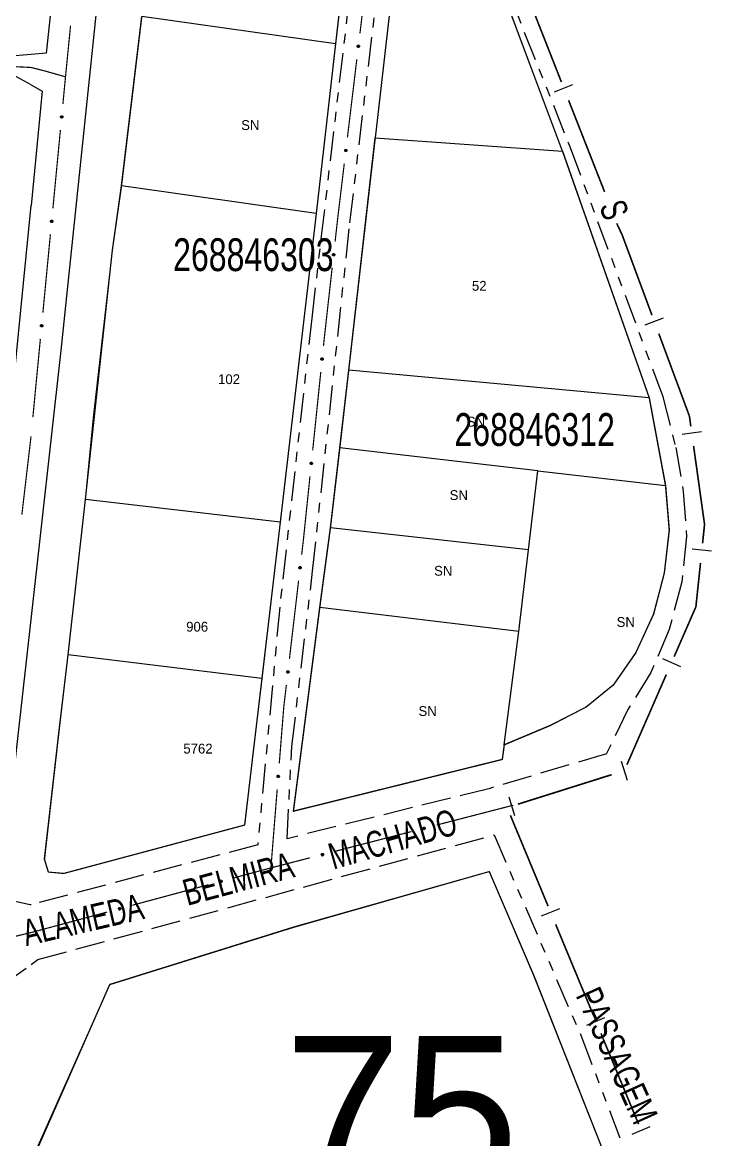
# Model space of a CAD drawing. Extents: x 205274 to 206027, y 4874968 to 4875995.
# Drawn here: x 205795.5 to 205900.6, y 4875629.7 to 4875800 of the extents above; entities that cross this region are included whole.
import ezdxf
from ezdxf.enums import TextEntityAlignment as Align

# ---------------------------------------------------------------- set-up
doc = ezdxf.new("R2010")
doc.units = 0
doc.header["$LTSCALE"] = 1.5
doc.header["$MEASUREMENT"] = 0
doc.linetypes.add('TRACO_11', pattern=[8, 3, -1, 3, -1])
doc.linetypes.add('TRACO_25', pattern=[8, 3, -1, 1, -1, 1, -1])
for name, color, linetype in [('CD_MALHA_LOTES', 7, 'CONTINUOUS'), ('CD_TXT_QUADRA', 255, 'CONTINUOUS'), ('LM-LIM-SETORES-BAIRROS', 250, 'CONTINUOUS'), ('LM-TXT-LSB', 7, 'CONTINUOUS'), ('RU-QUADRA', 210, 'CONTINUOUS'), ('SV-EIXO-RUA-N-PAV', 6, 'CONTINUOUS'), ('SV-EIXO-RUA-PAV', 20, 'CONTINUOUS'), ('SV-RUA-NAO-PAV', 7, 'CONTINUOUS'), ('SV-RUA-PAVIM', 7, 'CONTINUOUS'), ('SV-TXT-RUA-N-PAV', 7, 'CONTINUOUS'), ('SV-TXT-RUA-PAV', 7, 'CONTINUOUS'), ('Th_NmrPort', 1, 'CONTINUOUS')]:
    doc.layers.add(name, color=color, linetype=linetype)
doc.styles.add('ARIAL', font='ARIAL.SHX')
doc.styles.add('SWIS', font='swissko.ttf')

msp = doc.modelspace()

# ---------------------------------------------------------------- linework, layer by layer
at = {"layer": 'CD_MALHA_LOTES', "linetype": 'Continuous', "flags": 128}
for points in [[(205877.828883, 4875780.381328), (205866.406548, 4875810.929888), (205856.29393, 4875834.787411), (205855.341267, 4875834.662943), (205852.029254, 4875806.449811), (205849.286731, 4875782.427554)], [(205844.590174, 4875808.778317), (205843.227489, 4875796.769949)], [(205810.591867, 4875775.10985), (205813.687026, 4875800.947023)], [(205843.227489, 4875796.769949), (205813.687026, 4875800.947023)], [(205843.227489, 4875796.769949), (205840.293983, 4875770.919058)], [(205845.243637, 4875747.01336), (205849.286731, 4875782.427554)], [(205849.286731, 4875782.427554), (205877.828883, 4875780.381328)], [(205877.828883, 4875780.381328), (205891.048174, 4875742.81111)], [(205805.066231, 4875727.272474), (205809.187927, 4875765.287134), (205810.591867, 4875775.10985)], [(205840.293983, 4875770.919058), (205810.591867, 4875775.10985)], [(205840.293983, 4875770.919058), (205834.787853, 4875723.811439)], [(205843.891172, 4875735.166866), (205845.243637, 4875747.01336)], [(205891.048174, 4875742.81111), (205845.243637, 4875747.01336)], [(205891.048174, 4875742.81111), (205893.539502, 4875729.405497)], [(205842.456606, 4875722.979385), (205843.891172, 4875735.166866)], [(205874.087247, 4875731.662806), (205843.891172, 4875735.166866)], [(205872.668253, 4875719.621765), (205874.087247, 4875731.662806)], [(205874.087247, 4875731.662806), (205893.539502, 4875729.405497)], [(205893.539502, 4875729.405497), (205894.10469, 4875722.613213), (205893.350084, 4875716.050652), (205891.716138, 4875709.828291), (205889.018793, 4875703.946865), (205885.579768, 4875698.982283), (205881.433067, 4875695.647884), (205876.055476, 4875692.855502), (205868.936524, 4875689.859522)], [(205802.429171, 4875703.610556), (205805.066231, 4875727.272474)], [(205834.787853, 4875723.811439), (205805.066231, 4875727.272474)], [(205834.787853, 4875723.811439), (205831.991342, 4875700.011956)], [(205840.83007, 4875710.824736), (205842.456606, 4875722.979385)], [(205872.668253, 4875719.621765), (205842.456606, 4875722.979385)], [(205871.197834, 4875707.144351), (205872.668253, 4875719.621765)], [(205836.813827, 4875679.752496), (205840.83007, 4875710.824736)], [(205871.197834, 4875707.144351), (205840.83007, 4875710.824736)], [(205868.936524, 4875689.859522), (205871.197834, 4875707.144351)], [(205829.34945, 4875677.641821), (205801.775681, 4875670.264242), (205799.423511, 4875670.482047), (205798.844752, 4875672.424363), (205801.071696, 4875692.070013), (205802.429171, 4875703.610556)], [(205831.991342, 4875700.011956), (205802.429171, 4875703.610556)], [(205831.991342, 4875700.011956), (205830.633867, 4875688.471413), (205829.34945, 4875677.641821)], [(205868.936524, 4875689.859522), (205868.646439, 4875687.642195)], [(205868.646439, 4875687.642195), (205836.813827, 4875679.752496)], [(205808.810709, 4875653.353314), (205836.84446, 4875662.099893), (205866.669861, 4875670.555057), (205873.507454, 4875654.53845), (205890.552587, 4875611.45362)], [(205795.580647, 4875623.665102), (205796.784034, 4875626.090296), (205808.810709, 4875653.353314)]]:
    msp.add_lwpolyline(points, dxfattribs=at)
at = {"layer": 'LM-LIM-SETORES-BAIRROS', "const_width": 0.25}
for points in [[(205872.178568, 4875804.907264), (205877.66927, 4875790.948317)], [(205878.76741, 4875788.156528), (205884.258111, 4875774.197581)], [(205886.107221, 4875769.392216), (205886.534036, 4875768.487877)], [(205886.534036, 4875768.487877), (205886.930874, 4875767.647053)], [(205886.930874, 4875767.647053), (205891.479911, 4875755.394001)], [(205892.524048, 4875752.581569), (205897.048641, 4875740.39436)], [(205897.048641, 4875740.39436), (205897.186042, 4875740.024263)], [(205897.186042, 4875740.024263), (205897.408602, 4875738.434546)], [(205897.824546, 4875735.463521), (205899.48832, 4875723.57942)], [(205899.501725, 4875723.48367), (205899.197792, 4875720.596306)], [(205899.48832, 4875723.57942), (205899.501725, 4875723.48367)], [(205898.883737, 4875717.61279), (205898.255628, 4875711.645757)], [(205898.178477, 4875710.91282), (205894.869136, 4875703.341449)], [(205898.255628, 4875711.645757), (205898.178477, 4875710.91282)], [(205893.667635, 4875700.592559), (205887.660128, 4875686.848111)], [(205885.349085, 4875685.334409), (205871.041346, 4875680.830121)], [(205869.887651, 4875679.133413), (205875.641118, 4875665.280701)], [(205876.791811, 4875662.510159), (205882.545278, 4875648.657447)], [(205883.695972, 4875645.886905), (205889.449439, 4875632.034193)]]:
    msp.add_lwpolyline(points, dxfattribs=at)
at = {"layer": 'LM-LIM-SETORES-BAIRROS'}
for points in [[(205876.639422, 4875789.46865), (205879.431211, 4875790.566791)], [(205890.42174, 4875753.934455), (205893.234173, 4875754.978592)], [(205896.061738, 4875737.236232), (205899.032763, 4875737.652176)], [(205897.601349, 4875719.758828), (205900.584865, 4875719.444773)], [(205893.094191, 4875703.025903), (205895.843081, 4875701.824402)], [(205886.806355, 4875687.365754), (205887.707212, 4875684.504207)], [(205869.637068, 4875681.960609), (205870.537926, 4875679.099061)], [(205874.639411, 4875663.78184), (205877.409953, 4875664.932534)], [(205881.543572, 4875647.158586), (205884.314114, 4875648.30928)], [(205888.447732, 4875630.535333), (205891.218275, 4875631.686026)]]:
    msp.add_lwpolyline(points, dxfattribs=at)
at = {"layer": 'RU-QUADRA', "linetype": 'Continuous', "const_width": 0.18, "flags": 128}
msp.add_lwpolyline([(205836.813827, 4875679.752496), (205868.646439, 4875687.642195), (205868.936524, 4875689.859522), (205876.055476, 4875692.855502), (205881.433067, 4875695.647884), (205885.579768, 4875698.982283), (205889.018793, 4875703.946865), (205891.716138, 4875709.828291), (205893.350084, 4875716.050652), (205894.10469, 4875722.613213), (205893.539502, 4875729.405497), (205891.048174, 4875742.81111), (205877.828883, 4875780.381328), (205866.406548, 4875810.929888), (205856.29393, 4875834.787411), (205855.341267, 4875834.662943), (205852.029254, 4875806.449811), (205849.286731, 4875782.427554), (205845.243637, 4875747.01336), (205843.891172, 4875735.166866), (205842.456606, 4875722.979385), (205840.83007, 4875710.824736)], close=True, dxfattribs=at)
msp.add_lwpolyline([(205813.687026, 4875800.947023), (205810.591867, 4875775.10985), (205809.187927, 4875765.287134), (205806.300122, 4875739.958276), (205805.066231, 4875727.272474), (205803.748996, 4875715.453131), (205802.429171, 4875703.610556), (205801.071696, 4875692.070013), (205798.844752, 4875672.424363), (205799.423511, 4875670.482047), (205801.775681, 4875670.264242), (205829.34945, 4875677.641821), (205830.633867, 4875688.471413), (205831.991342, 4875700.011956), (205833.423287, 4875712.136906), (205834.787853, 4875723.811439), (205840.293983, 4875770.919058), (205843.227489, 4875796.769949), (205844.590174, 4875808.778317)], dxfattribs=at)
at = {"layer": 'RU-QUADRA', "linetype": 'Continuous'}
msp.add_lwpolyline([(205890.552587, 4875611.45362, 0.18, 0.18, 0), (205873.507454, 4875654.53845, 0.18, 0.18, 0), (205866.669861, 4875670.555057, 0.18, 0.18, 0), (205836.84446, 4875662.099893, 0.18, 0.18, 0), (205808.810709, 4875653.353314, 0.18, 0.18, 0), (205796.772749, 4875626.341069, 0.18, 0.18, 0)], format="xyseb", dxfattribs=at)
at = {"layer": 'SV-EIXO-RUA-N-PAV', "const_width": 0.18}
for points in [[(205846.946052, 4875798.37949), (205847.782129, 4875805.32938)], [(205845.035019, 4875782.494026), (205846.468294, 4875794.408124)], [(205792.912052, 4875793.356178), (205795.994308, 4875793.206682)], [(205795.994308, 4875793.206682), (205796.78419, 4875793.168373)], [(205797.217188, 4875793.058576), (205796.78419, 4875793.168373)], [(205798.90043, 4875792.631746), (205797.217188, 4875793.058576)], [(205799.153858, 4875792.559646), (205798.90043, 4875792.631746)], [(205802.039351, 4875791.738714), (205799.153858, 4875792.559646)], [(205843.581996, 4875770.415772), (205844.557261, 4875778.522661)], [(205843.489018, 4875769.586307), (205843.581996, 4875770.415772)], [(205843.154827, 4875766.604979), (205843.489018, 4875769.586307)], [(205841.546498, 4875752.256988), (205842.709241, 4875762.629875)], [(205841.38548, 4875750.703161), (205841.488555, 4875751.697834)], [(205841.488555, 4875751.697834), (205841.546498, 4875752.256988)], [(205839.73628, 4875734.788383), (205840.97318, 4875746.724466)], [(205838.332554, 4875721.242427), (205839.32398, 4875730.809689)], [(205838.054871, 4875718.877165), (205838.28807, 4875720.863523)], [(205838.28807, 4875720.863523), (205838.332554, 4875721.242427)], [(205836.189277, 4875702.986301), (205837.588473, 4875714.904449)], [(205898.167679, 4875710.888115), (205898.180139, 4875710.928611)], [(205835.332873, 4875695.691572), (205835.722879, 4875699.013585)], [(205835.280592, 4875695.03849), (205835.332873, 4875695.691572)], [(205834.64221, 4875687.064001), (205835.280592, 4875695.03849)], [(205833.365447, 4875671.115024), (205834.323019, 4875683.076757)], [(205870.3059, 4875680.598592), (205870.281831, 4875680.661321)]]:
    msp.add_lwpolyline(points, dxfattribs=at)
at = {"layer": 'SV-EIXO-RUA-N-PAV'}
for points in [[(205846.580719, 4875796.264303), (205846.549972, 4875796.302338), (205846.531324, 4875796.341314), (205846.525127, 4875796.378299), (205846.528173, 4875796.412409), (205846.53522, 4875796.446955), (205846.550008, 4875796.480217), (205846.574599, 4875796.513498), (205846.612537, 4875796.544609), (205846.65372, 4875796.561088), (205846.689655, 4875796.569104), (205846.725406, 4875796.567976), (205846.75885, 4875796.560568), (205846.792893, 4875796.544064), (205846.826377, 4875796.518814), (205846.856737, 4875796.479909), (205846.874757, 4875796.441572), (205846.879812, 4875796.405641), (205846.87845, 4875796.369707), (205846.870833, 4875796.334525), (205846.856128, 4875796.301958), (205846.830645, 4875796.268291), (205846.791849, 4875796.238833), (205846.753818, 4875796.220424), (205846.717967, 4875796.214866), (205846.682619, 4875796.217004), (205846.647885, 4875796.22365), (205846.61383, 4875796.237124), (205846.580719, 4875796.264303)], [(205844.669686, 4875780.378839), (205844.638939, 4875780.416874), (205844.620291, 4875780.455851), (205844.614094, 4875780.492835), (205844.61714, 4875780.526946), (205844.624186, 4875780.561491), (205844.638975, 4875780.594753), (205844.663566, 4875780.628034), (205844.701504, 4875780.659146), (205844.742687, 4875780.675625), (205844.778621, 4875780.68364), (205844.814372, 4875780.682512), (205844.847817, 4875780.675104), (205844.88186, 4875780.6586), (205844.915343, 4875780.63335), (205844.945704, 4875780.594445), (205844.963724, 4875780.556109), (205844.968779, 4875780.520178), (205844.967417, 4875780.484243), (205844.9598, 4875780.449061), (205844.945095, 4875780.416494), (205844.919612, 4875780.382827), (205844.880816, 4875780.35337), (205844.842784, 4875780.334961), (205844.806934, 4875780.329403), (205844.771586, 4875780.33154), (205844.736851, 4875780.338186), (205844.702797, 4875780.35166), (205844.669686, 4875780.378839)], [(205842.806633, 4875764.486904), (205842.775579, 4875764.524688), (205842.756616, 4875764.563512), (205842.75012, 4875764.600446), (205842.752889, 4875764.63458), (205842.759656, 4875764.669181), (205842.774175, 4875764.702562), (205842.798495, 4875764.736041), (205842.83618, 4875764.767458), (205842.877228, 4875764.78427), (205842.913097, 4875764.792576), (205842.948856, 4875764.791738), (205842.982359, 4875764.784601), (205843.016534, 4875764.768373), (205843.050221, 4875764.743395), (205843.080896, 4875764.704737), (205843.099226, 4875764.666548), (205843.104571, 4875764.630659), (205843.103501, 4875764.594714), (205843.096169, 4875764.559472), (205843.081728, 4875764.526787), (205843.056518, 4875764.492915), (205843.017962, 4875764.463144), (205842.980081, 4875764.444428), (205842.944277, 4875764.43858), (205842.908913, 4875764.440431), (205842.874125, 4875764.446795), (205842.839963, 4875764.459993), (205842.806633, 4875764.486904)], [(205841.055026, 4875748.582245), (205841.023656, 4875748.619768), (205841.004369, 4875748.658432), (205840.997564, 4875748.69531), (205841.000048, 4875748.729466), (205841.006524, 4875748.764123), (205841.020763, 4875748.797624), (205841.044803, 4875748.831305), (205841.082223, 4875748.863037), (205841.123129, 4875748.880192), (205841.158927, 4875748.888798), (205841.194692, 4875748.888259), (205841.228254, 4875748.881403), (205841.262564, 4875748.865462), (205841.296459, 4875748.840766), (205841.327456, 4875748.802367), (205841.346105, 4875748.764332), (205841.35175, 4875748.728489), (205841.35098, 4875748.692537), (205841.343944, 4875748.657234), (205841.329777, 4875748.62443), (205841.304851, 4875748.590347), (205841.266546, 4875748.560255), (205841.228823, 4875748.541222), (205841.193069, 4875748.535075), (205841.157691, 4875748.53663), (205841.122851, 4875748.542703), (205841.088579, 4875748.555615), (205841.055026, 4875748.582245)], [(205839.405826, 4875732.667468), (205839.374457, 4875732.704991), (205839.355169, 4875732.743655), (205839.348364, 4875732.780533), (205839.350848, 4875732.814689), (205839.357325, 4875732.849346), (205839.371564, 4875732.882846), (205839.395603, 4875732.916528), (205839.433023, 4875732.94826), (205839.47393, 4875732.965415), (205839.509727, 4875732.974021), (205839.545492, 4875732.973481), (205839.579054, 4875732.966625), (205839.613364, 4875732.950684), (205839.647259, 4875732.925989), (205839.678256, 4875732.887589), (205839.696905, 4875732.849554), (205839.70255, 4875732.813712), (205839.701781, 4875732.777759), (205839.694744, 4875732.742457), (205839.680578, 4875732.709652), (205839.655652, 4875732.67557), (205839.617346, 4875732.645478), (205839.579623, 4875732.626445), (205839.543869, 4875732.620297), (205839.508491, 4875732.621852), (205839.473651, 4875732.627926), (205839.43938, 4875732.640837), (205839.405826, 4875732.667468)], [(205837.695589, 4875716.760942), (205837.664733, 4875716.798889), (205837.645974, 4875716.837812), (205837.639671, 4875716.874779), (205837.642619, 4875716.908898), (205837.649567, 4875716.943463), (205837.664261, 4875716.976767), (205837.688756, 4875717.010119), (205837.726605, 4875717.041338), (205837.767741, 4875717.057935), (205837.803652, 4875717.066053), (205837.839406, 4875717.065027), (205837.872872, 4875717.057715), (205837.906962, 4875717.041309), (205837.940517, 4875717.016154), (205837.970989, 4875716.977337), (205837.989119, 4875716.939052), (205837.994276, 4875716.903135), (205837.993017, 4875716.867197), (205837.985501, 4875716.831993), (205837.970889, 4875716.799385), (205837.945502, 4875716.765645), (205837.90679, 4875716.736077), (205837.868812, 4875716.717559), (205837.832978, 4875716.711898), (205837.797624, 4875716.713934), (205837.76287, 4875716.720481), (205837.728777, 4875716.733858), (205837.695589, 4875716.760942)], [(205835.829995, 4875700.870078), (205835.799139, 4875700.908025), (205835.78038, 4875700.946948), (205835.774077, 4875700.983915), (205835.777025, 4875701.018034), (205835.783973, 4875701.052599), (205835.798666, 4875701.085903), (205835.823162, 4875701.119255), (205835.861011, 4875701.150474), (205835.902146, 4875701.167071), (205835.938058, 4875701.175189), (205835.973812, 4875701.174163), (205836.007278, 4875701.166851), (205836.041367, 4875701.150445), (205836.074923, 4875701.12529), (205836.105395, 4875701.086473), (205836.123525, 4875701.048188), (205836.128682, 4875701.012271), (205836.127423, 4875700.976333), (205836.119907, 4875700.941129), (205836.105295, 4875700.908521), (205836.079908, 4875700.874781), (205836.041196, 4875700.845213), (205836.003218, 4875700.826695), (205835.967384, 4875700.821034), (205835.93203, 4875700.82307), (205835.897276, 4875700.829617), (205835.863183, 4875700.842994), (205835.829995, 4875700.870078)], [(205834.36142, 4875684.935941), (205834.329182, 4875684.972721), (205834.308996, 4875685.010923), (205834.301331, 4875685.047632), (205834.303016, 4875685.081837), (205834.308681, 4875685.116635), (205834.322133, 4875685.15046), (205834.345379, 4875685.184694), (205834.382047, 4875685.217292), (205834.422541, 4875685.235398), (205834.458128, 4875685.244839), (205834.493895, 4875685.245136), (205834.527609, 4875685.239066), (205834.562281, 4875685.223931), (205834.596744, 4875685.200035), (205834.628631, 4875685.16237), (205834.648163, 4875685.124781), (205834.654645, 4875685.08908), (205834.654716, 4875685.05312), (205834.648507, 4875685.017662), (205834.635111, 4875684.984536), (205834.610988, 4875684.94988), (205834.573396, 4875684.918901), (205834.536129, 4875684.898992), (205834.500528, 4875684.89201), (205834.465123, 4875684.892738), (205834.430151, 4875684.897995), (205834.395587, 4875684.910102), (205834.36142, 4875684.935941)]]:
    msp.add_lwpolyline(points, close=True, dxfattribs=at)
for points in [[(205846.531324, 4875796.341314), (205846.53522, 4875796.446955)], [(205846.539246, 4875796.32451), (205846.542536, 4875796.454679)], [(205846.549972, 4875796.302338), (205846.550008, 4875796.480217)], [(205846.564813, 4875796.285701), (205846.561839, 4875796.489464)], [(205846.580719, 4875796.264303), (205846.574599, 4875796.513498)], [(205846.599161, 4875796.251333), (205846.595015, 4875796.52533)], [(205846.61383, 4875796.237124), (205846.612537, 4875796.544609)], [(205846.631563, 4875796.235066), (205846.632143, 4875796.54835)], [(205846.647885, 4875796.22365), (205846.65372, 4875796.561088)], [(205846.664617, 4875796.224218), (205846.669323, 4875796.56037)], [(205846.682619, 4875796.217004), (205846.689655, 4875796.569104)], [(205846.701032, 4875796.218463), (205846.709914, 4875796.566482)], [(205846.717967, 4875796.214866), (205846.725406, 4875796.567976)], [(205846.737071, 4875796.220999), (205846.742265, 4875796.561216)], [(205846.753818, 4875796.220424), (205846.75885, 4875796.560568)], [(205846.774087, 4875796.231664), (205846.776348, 4875796.547495)], [(205846.791849, 4875796.238833), (205846.792893, 4875796.544064)], [(205846.810187, 4875796.257557), (205846.809779, 4875796.528355)], [(205846.830645, 4875796.268291), (205846.826377, 4875796.518814)], [(205846.841682, 4875796.290876), (205846.841091, 4875796.491604)], [(205846.856128, 4875796.301958), (205846.856737, 4875796.479909)], [(205846.863368, 4875796.322626), (205846.865467, 4875796.454312)], [(205846.870833, 4875796.334525), (205846.874757, 4875796.441572)], [(205844.620291, 4875780.455851), (205844.624186, 4875780.561491)], [(205844.628213, 4875780.439047), (205844.631503, 4875780.569215)], [(205844.638939, 4875780.416874), (205844.638975, 4875780.594753)], [(205844.65378, 4875780.400238), (205844.650805, 4875780.604001)], [(205844.669686, 4875780.378839), (205844.663566, 4875780.628034)], [(205844.688127, 4875780.36587), (205844.683982, 4875780.639866)], [(205844.702797, 4875780.35166), (205844.701504, 4875780.659146)], [(205844.72053, 4875780.349603), (205844.72111, 4875780.662887)], [(205844.736851, 4875780.338186), (205844.742687, 4875780.675625)], [(205844.753583, 4875780.338754), (205844.758289, 4875780.674907)], [(205844.771586, 4875780.33154), (205844.778621, 4875780.68364)], [(205844.789999, 4875780.332999), (205844.798881, 4875780.681018)], [(205844.806934, 4875780.329403), (205844.814372, 4875780.682512)], [(205844.826037, 4875780.335535), (205844.831232, 4875780.675752)], [(205844.842784, 4875780.334961), (205844.847817, 4875780.675104)], [(205844.863054, 4875780.3462), (205844.865315, 4875780.662031)], [(205844.880816, 4875780.35337), (205844.88186, 4875780.6586)], [(205844.899153, 4875780.372093), (205844.898746, 4875780.642892)], [(205844.919612, 4875780.382827), (205844.915343, 4875780.63335)], [(205844.930649, 4875780.405412), (205844.930058, 4875780.60614)], [(205844.945095, 4875780.416494), (205844.945704, 4875780.594445)], [(205844.952335, 4875780.437162), (205844.954433, 4875780.568849)], [(205844.9598, 4875780.449061), (205844.963724, 4875780.556109)], [(205842.756616, 4875764.563512), (205842.759656, 4875764.669181)], [(205842.764673, 4875764.546773), (205842.766909, 4875764.676964)], [(205842.775579, 4875764.524688), (205842.774175, 4875764.702562)], [(205842.790554, 4875764.508172), (205842.78593, 4875764.711905)], [(205842.806633, 4875764.486904), (205842.798495, 4875764.736041)], [(205842.825179, 4875764.474084), (205842.818815, 4875764.748038)], [(205842.839963, 4875764.459993), (205842.83618, 4875764.767458)], [(205842.857711, 4875764.458079), (205842.855755, 4875764.771358)], [(205842.874125, 4875764.446795), (205842.877228, 4875764.78427)], [(205842.890852, 4875764.447499), (205842.892836, 4875764.783678)], [(205842.908913, 4875764.440431), (205842.913097, 4875764.792576)], [(205842.927313, 4875764.442039), (205842.933377, 4875764.790118)], [(205842.944277, 4875764.43858), (205842.948856, 4875764.791738)], [(205842.96333, 4875764.444867), (205842.96577, 4875764.785114)], [(205842.980081, 4875764.444428), (205842.982359, 4875764.784601)], [(205843.000259, 4875764.455831), (205842.999963, 4875764.77167)], [(205843.017962, 4875764.463144), (205843.016534, 4875764.768373)], [(205843.036147, 4875764.482016), (205843.033547, 4875764.752802)], [(205843.056518, 4875764.492915), (205843.050221, 4875764.743395)], [(205843.067372, 4875764.515588), (205843.065156, 4875764.716305)], [(205843.081728, 4875764.526787), (205843.080896, 4875764.704737)], [(205843.0888, 4875764.547513), (205843.089832, 4875764.679212)], [(205843.096169, 4875764.559472), (205843.099226, 4875764.666548)], [(205841.004369, 4875748.658432), (205841.006524, 4875748.764123)], [(205841.012566, 4875748.641761), (205841.013713, 4875748.771966)], [(205841.023656, 4875748.619768), (205841.020763, 4875748.797624)], [(205841.038769, 4875748.603378), (205841.03244, 4875748.807065)], [(205841.055026, 4875748.582245), (205841.044803, 4875748.831305)], [(205841.073678, 4875748.569581), (205841.065021, 4875748.843472)], [(205841.088579, 4875748.555615), (205841.082223, 4875748.863037)], [(205841.106343, 4875748.553849), (205841.101765, 4875748.867101)], [(205841.122851, 4875748.542703), (205841.123129, 4875748.880192)], [(205841.139572, 4875748.543547), (205841.138742, 4875748.879731)], [(205841.157691, 4875748.53663), (205841.158927, 4875748.888798)], [(205841.176077, 4875748.538392), (205841.179227, 4875748.88651)], [(205841.193069, 4875748.535075), (205841.194692, 4875748.888259)], [(205841.212069, 4875748.541521), (205841.211661, 4875748.881777)], [(205841.228823, 4875748.541222), (205841.228254, 4875748.881403)], [(205841.248904, 4875748.552794), (205841.245965, 4875748.86862)], [(205841.266546, 4875748.560255), (205841.262564, 4875748.865462)], [(205841.284573, 4875748.579278), (205841.279706, 4875748.850033)], [(205841.304851, 4875748.590347), (205841.296459, 4875748.840766)], [(205841.315515, 4875748.613111), (205841.311619, 4875748.813802)], [(205841.329777, 4875748.62443), (205841.327456, 4875748.802367)], [(205841.336676, 4875748.645214), (205841.336606, 4875748.776917)], [(205841.343944, 4875748.657234), (205841.346105, 4875748.764332)], [(205839.355169, 4875732.743655), (205839.357325, 4875732.849346)], [(205839.363367, 4875732.726984), (205839.364513, 4875732.857189)], [(205839.374457, 4875732.704991), (205839.371564, 4875732.882846)], [(205839.389569, 4875732.688601), (205839.38324, 4875732.892288)], [(205839.405826, 4875732.667468), (205839.395603, 4875732.916528)], [(205839.424478, 4875732.654803), (205839.415821, 4875732.928694)], [(205839.43938, 4875732.640837), (205839.433023, 4875732.94826)], [(205839.457144, 4875732.639072), (205839.452566, 4875732.952323)], [(205839.473651, 4875732.627926), (205839.47393, 4875732.965415)], [(205839.490372, 4875732.628769), (205839.489542, 4875732.964953)], [(205839.508491, 4875732.621852), (205839.509727, 4875732.974021)], [(205839.526877, 4875732.623615), (205839.530028, 4875732.971733)], [(205839.543869, 4875732.620297), (205839.545492, 4875732.973481)], [(205839.562869, 4875732.626744), (205839.562461, 4875732.967)], [(205839.579623, 4875732.626445), (205839.579054, 4875732.966625)], [(205839.599705, 4875732.638017), (205839.596765, 4875732.953842)], [(205839.617346, 4875732.645478), (205839.613364, 4875732.950684)], [(205839.635373, 4875732.664501), (205839.630507, 4875732.935256)], [(205839.655652, 4875732.67557), (205839.647259, 4875732.925989)], [(205839.666316, 4875732.698334), (205839.66242, 4875732.899025)], [(205839.680578, 4875732.709652), (205839.678256, 4875732.887589)], [(205839.687476, 4875732.730437), (205839.687406, 4875732.86214)], [(205839.694744, 4875732.742457), (205839.696905, 4875732.849554)], [(205837.645974, 4875716.837812), (205837.649567, 4875716.943463)], [(205837.653944, 4875716.821031), (205837.656861, 4875716.951208)], [(205837.664733, 4875716.798889), (205837.664261, 4875716.976767)], [(205837.679622, 4875716.782295), (205837.676065, 4875716.986049)], [(205837.695589, 4875716.760942), (205837.688756, 4875717.010119)], [(205837.714067, 4875716.748025), (205837.709138, 4875717.022009)], [(205837.728777, 4875716.733858), (205837.726605, 4875717.041338)], [(205837.746516, 4875716.731851), (205837.7462, 4875717.045136)], [(205837.76287, 4875716.720481), (205837.767741, 4875717.057935)], [(205837.779601, 4875716.721097), (205837.783345, 4875717.057262)], [(205837.797624, 4875716.713934), (205837.803652, 4875717.066053)], [(205837.816032, 4875716.715446), (205837.823919, 4875717.063489)], [(205837.832978, 4875716.711898), (205837.839406, 4875717.065027)], [(205837.852063, 4875716.718086), (205837.856285, 4875717.058316)], [(205837.868812, 4875716.717559), (205837.872872, 4875717.057715)], [(205837.889049, 4875716.728856), (205837.890407, 4875717.044692)], [(205837.90679, 4875716.736077), (205837.906962, 4875717.041309)], [(205837.925075, 4875716.754853), (205837.923893, 4875717.025648)], [(205837.945502, 4875716.765645), (205837.940517, 4875717.016154)], [(205837.956475, 4875716.788261), (205837.95531, 4875716.988987)], [(205837.970889, 4875716.799385), (205837.970989, 4875716.977337)], [(205837.97807, 4875716.820073), (205837.979792, 4875716.951765)], [(205837.985501, 4875716.831993), (205837.989119, 4875716.939052)], [(205835.78038, 4875700.946948), (205835.783973, 4875701.052599)], [(205835.788349, 4875700.930167), (205835.791267, 4875701.060344)], [(205835.799139, 4875700.908025), (205835.798666, 4875701.085903)], [(205835.814028, 4875700.891431), (205835.81047, 4875701.095185)], [(205835.829995, 4875700.870078), (205835.823162, 4875701.119255)], [(205835.848473, 4875700.857161), (205835.843544, 4875701.131145)], [(205835.863183, 4875700.842994), (205835.861011, 4875701.150474)], [(205835.880922, 4875700.840987), (205835.880606, 4875701.154272)], [(205835.897276, 4875700.829617), (205835.902146, 4875701.167071)], [(205835.914007, 4875700.830233), (205835.917751, 4875701.166398)], [(205835.93203, 4875700.82307), (205835.938058, 4875701.175189)], [(205835.950438, 4875700.824582), (205835.958325, 4875701.172625)], [(205835.967384, 4875700.821034), (205835.973812, 4875701.174163)], [(205835.986469, 4875700.827222), (205835.990691, 4875701.167452)], [(205836.003218, 4875700.826695), (205836.007278, 4875701.166851)], [(205836.023455, 4875700.837992), (205836.024813, 4875701.153828)], [(205836.041196, 4875700.845213), (205836.041367, 4875701.150445)], [(205836.059481, 4875700.863989), (205836.058299, 4875701.134784)], [(205836.079908, 4875700.874781), (205836.074923, 4875701.12529)], [(205836.090881, 4875700.897397), (205836.089716, 4875701.098123)], [(205836.105295, 4875700.908521), (205836.105395, 4875701.086473)], [(205836.112476, 4875700.929209), (205836.114198, 4875701.060901)], [(205836.119907, 4875700.941129), (205836.123525, 4875701.048188)], [(205834.308996, 4875685.010923), (205834.308681, 4875685.116635)], [(205834.317581, 4875684.994448), (205834.315684, 4875685.124645)], [(205834.329182, 4875684.972721), (205834.322133, 4875685.15046)], [(205834.344674, 4875684.956688), (205834.333586, 4875685.160171)], [(205834.36142, 4875684.935941), (205834.345379, 4875685.184694)], [(205834.380363, 4875684.923716), (205834.365307, 4875685.19733)], [(205834.395587, 4875684.910102), (205834.382047, 4875685.217292)], [(205834.413387, 4875684.908752), (205834.401489, 4875685.221811)], [(205834.430151, 4875684.897995), (205834.422541, 4875685.235398)], [(205834.446847, 4875684.899229), (205834.43816, 4875685.235302)], [(205834.465123, 4875684.892738), (205834.458128, 4875685.244839)], [(205834.483463, 4875684.894929), (205834.478476, 4875685.243026)], [(205834.500528, 4875684.89201), (205834.493895, 4875685.245136)], [(205834.519372, 4875684.898899), (205834.511011, 4875685.239052)], [(205834.536129, 4875684.898992), (205834.527609, 4875685.239066)], [(205834.555934, 4875684.91103), (205834.545613, 4875685.2267)], [(205834.573396, 4875684.918901), (205834.562281, 4875685.223931)], [(205834.590974, 4875684.93834), (205834.57978, 4875685.208907)], [(205834.610988, 4875684.94988), (205834.596744, 4875685.200035)], [(205834.621117, 4875684.972887), (205834.612531, 4875685.173432)], [(205834.635111, 4875684.984536), (205834.628631, 4875685.16237)], [(205834.641521, 4875685.005476), (205834.638373, 4875685.137141)], [(205834.648507, 4875685.017662), (205834.648163, 4875685.124781)]]:
    msp.add_lwpolyline(points, dxfattribs=at)
at = {"layer": 'SV-EIXO-RUA-PAV', "const_width": 0.18}
for points in [[(205802.812114, 4875799.562948), (205802.124104, 4875792.596842)], [(205802.124104, 4875792.596842), (205802.039351, 4875791.738714)], [(205802.039351, 4875791.738714), (205801.644439, 4875787.619906)], [(205801.262669, 4875783.638166), (205800.11736, 4875771.692946)], [(205799.73559, 4875767.711206), (205798.590282, 4875755.765987)], [(205798.208512, 4875751.784247), (205797.063203, 4875739.839028)], [(205796.781469, 4875736.900631), (205795.385146, 4875724.982146)], [(205858.655678, 4875677.654886), (205870.27352, 4875680.659172)], [(205843.165221, 4875673.649171), (205854.783063, 4875676.653457)], [(205833.365447, 4875671.115024), (205839.292607, 4875672.647742)], [(205827.690105, 4875669.585358), (205832.517823, 4875670.886565)], [(205832.517823, 4875670.886565), (205833.365447, 4875671.115024)], [(205812.241409, 4875665.421493), (205823.827931, 4875668.544392)], [(205796.792712, 4875661.257629), (205808.379234, 4875664.380527)], [(205795.902898, 4875661.04312), (205796.792712, 4875661.257629)], [(205789.097846, 4875659.402611), (205795.902898, 4875661.04312)]]:
    msp.add_lwpolyline(points, dxfattribs=at)
at = {"layer": 'SV-EIXO-RUA-PAV'}
for points in [[(205801.576845, 4875785.761554), (205801.608501, 4875785.724272), (205801.628085, 4875785.685757), (205801.635173, 4875785.648933), (205801.632951, 4875785.614759), (205801.62674, 4875785.580053), (205801.612759, 4875785.546444), (205801.588978, 4875785.512579), (205801.551802, 4875785.480561), (205801.511029, 4875785.463093), (205801.475298, 4875785.454213), (205801.43953, 4875785.454478), (205801.405917, 4875785.461076), (205801.371486, 4875785.476754), (205801.337402, 4875785.501188), (205801.306111, 4875785.539349), (205801.287171, 4875785.57724), (205801.281251, 4875785.613038), (205801.281745, 4875785.648995), (205801.28851, 4875785.684351), (205801.302425, 4875785.717263), (205801.327089, 4875785.751536), (205801.365163, 4875785.78192), (205801.402738, 4875785.801242), (205801.438444, 4875785.807664), (205801.473833, 4875785.80638), (205801.508718, 4875785.800574), (205801.543088, 4875785.787926), (205801.576845, 4875785.761554)], [(205800.049767, 4875769.834595), (205800.081423, 4875769.797313), (205800.101006, 4875769.758798), (205800.108094, 4875769.721974), (205800.105872, 4875769.6878), (205800.099661, 4875769.653094), (205800.08568, 4875769.619485), (205800.061899, 4875769.58562), (205800.024724, 4875769.553602), (205799.98395, 4875769.536134), (205799.94822, 4875769.527254), (205799.912452, 4875769.527518), (205799.878838, 4875769.534117), (205799.844407, 4875769.549795), (205799.810324, 4875769.574229), (205799.779033, 4875769.61239), (205799.760093, 4875769.65028), (205799.754172, 4875769.686079), (205799.754667, 4875769.722036), (205799.761432, 4875769.757392), (205799.775347, 4875769.790304), (205799.80001, 4875769.824576), (205799.838084, 4875769.854961), (205799.87566, 4875769.874283), (205799.911366, 4875769.880704), (205799.946755, 4875769.879421), (205799.98164, 4875769.873615), (205800.016009, 4875769.860967), (205800.049767, 4875769.834595)], [(205798.522688, 4875753.907635), (205798.554344, 4875753.870354), (205798.573928, 4875753.831839), (205798.581015, 4875753.795014), (205798.578794, 4875753.76084), (205798.572583, 4875753.726135), (205798.558601, 4875753.692526), (205798.534821, 4875753.658661), (205798.497645, 4875753.626643), (205798.456872, 4875753.609175), (205798.421141, 4875753.600294), (205798.385373, 4875753.600559), (205798.351759, 4875753.607158), (205798.317328, 4875753.622835), (205798.283245, 4875753.64727), (205798.251954, 4875753.68543), (205798.233014, 4875753.723321), (205798.227094, 4875753.75912), (205798.227588, 4875753.795077), (205798.234353, 4875753.830432), (205798.248268, 4875753.863345), (205798.272932, 4875753.897617), (205798.311005, 4875753.928002), (205798.348581, 4875753.947324), (205798.384287, 4875753.953745), (205798.419676, 4875753.952462), (205798.454561, 4875753.946656), (205798.488931, 4875753.934008), (205798.522688, 4875753.907635)], [(205856.552706, 4875677.224775), (205856.576931, 4875677.267263), (205856.606438, 4875677.298825), (205856.638626, 4875677.318067), (205856.671503, 4875677.327653), (205856.706243, 4875677.333672), (205856.742606, 4875677.332013), (205856.782558, 4875677.321232), (205856.825349, 4875677.297231), (205856.855695, 4875677.264878), (205856.876248, 4875677.23433), (205856.888218, 4875677.200624), (205856.893499, 4875677.166778), (205856.890527, 4875677.129063), (205856.879206, 4875677.088682), (205856.85403, 4875677.046238), (205856.82489, 4875677.015493), (205856.793267, 4875676.9977), (205856.759305, 4875676.98588), (205856.723765, 4875676.980161), (205856.688079, 4875676.981995), (205856.647443, 4875676.993467), (205856.605879, 4875677.01887), (205856.574883, 4875677.047584), (205856.556651, 4875677.078948), (205856.545767, 4875677.112647), (205856.539307, 4875677.147417), (205856.539453, 4875677.18404), (205856.552706, 4875677.224775)], [(205841.06225, 4875673.21906), (205841.086474, 4875673.261548), (205841.115982, 4875673.293111), (205841.14817, 4875673.312352), (205841.181047, 4875673.321938), (205841.215786, 4875673.327957), (205841.252149, 4875673.326298), (205841.292101, 4875673.315517), (205841.334893, 4875673.291516), (205841.365239, 4875673.259163), (205841.385791, 4875673.228615), (205841.397761, 4875673.194909), (205841.403043, 4875673.161063), (205841.40007, 4875673.123348), (205841.388749, 4875673.082968), (205841.363574, 4875673.040523), (205841.334433, 4875673.009778), (205841.302811, 4875672.991985), (205841.268848, 4875672.980166), (205841.233308, 4875672.974446), (205841.197622, 4875672.97628), (205841.156986, 4875672.987752), (205841.115423, 4875673.013155), (205841.084427, 4875673.041869), (205841.066194, 4875673.073234), (205841.055311, 4875673.106932), (205841.04885, 4875673.141702), (205841.048996, 4875673.178325), (205841.06225, 4875673.21906)], [(205825.591641, 4875669.133771), (205825.61543, 4875669.176504), (205825.644613, 4875669.208366), (205825.676603, 4875669.227936), (205825.70938, 4875669.237858), (205825.744056, 4875669.244231), (205825.780435, 4875669.242944), (205825.820494, 4875669.232572), (205825.863529, 4875669.20901), (205825.894204, 4875669.176969), (205825.915068, 4875669.146633), (205825.927382, 4875669.11305), (205825.933009, 4875669.07926), (205825.930422, 4875669.041517), (205825.919515, 4875669.001023), (205825.894774, 4875668.958323), (205825.865949, 4875668.927282), (205825.834511, 4875668.909166), (205825.800671, 4875668.897001), (205825.765191, 4875668.890918), (205825.729489, 4875668.892387), (205825.688737, 4875668.903443), (205825.646916, 4875668.92842), (205825.615628, 4875668.956816), (205825.597076, 4875668.987992), (205825.585849, 4875669.021577), (205825.579033, 4875669.056279), (205825.578804, 4875669.092902), (205825.591641, 4875669.133771)], [(205810.142944, 4875664.969906), (205810.166733, 4875665.012639), (205810.195916, 4875665.044502), (205810.227906, 4875665.064071), (205810.260683, 4875665.073993), (205810.295359, 4875665.080367), (205810.331738, 4875665.07908), (205810.371797, 4875665.068708), (205810.414832, 4875665.045145), (205810.445507, 4875665.013104), (205810.466371, 4875664.982768), (205810.478685, 4875664.949186), (205810.484312, 4875664.915396), (205810.481726, 4875664.877652), (205810.470818, 4875664.837159), (205810.446078, 4875664.794459), (205810.417253, 4875664.763418), (205810.385814, 4875664.745302), (205810.351974, 4875664.733136), (205810.316494, 4875664.727053), (205810.280792, 4875664.728523), (205810.240041, 4875664.739578), (205810.198219, 4875664.764555), (205810.166932, 4875664.792951), (205810.148379, 4875664.824128), (205810.137152, 4875664.857713), (205810.130336, 4875664.892415), (205810.130108, 4875664.929037), (205810.142944, 4875664.969906)]]:
    msp.add_lwpolyline(points, close=True, dxfattribs=at)
for points in [[(205801.28851, 4875785.684351), (205801.287171, 4875785.57724)], [(205801.295686, 4875785.696426), (205801.296767, 4875785.564728)], [(205801.302425, 4875785.717263), (205801.306111, 4875785.539349)], [(205801.3166, 4875785.72869), (205801.322035, 4875785.528035)], [(205801.327089, 4875785.751536), (205801.337402, 4875785.501188)], [(205801.347282, 4875785.76276), (205801.354225, 4875785.49205)], [(205801.365163, 4875785.78192), (205801.371486, 4875785.476754)], [(205801.382746, 4875785.789517), (205801.388108, 4875785.473723)], [(205801.402738, 4875785.801242), (205801.405917, 4875785.461076)], [(205801.419494, 4875785.801072), (205801.422512, 4875785.460829)], [(205801.438444, 4875785.807664), (205801.43953, 4875785.454478)], [(205801.455461, 4875785.804477), (205801.454981, 4875785.456345)], [(205801.473833, 4875785.80638), (205801.475298, 4875785.454213)], [(205801.492005, 4875785.799603), (205801.495413, 4875785.463435)], [(205801.508718, 4875785.800574), (205801.511029, 4875785.463093)], [(205801.525311, 4875785.789555), (205801.532292, 4875785.476348)], [(205801.543088, 4875785.787926), (205801.551802, 4875785.480561)], [(205801.558096, 4875785.774075), (205801.568854, 4875785.500258)], [(205801.576845, 4875785.761554), (205801.588978, 4875785.512579)], [(205801.593263, 4875785.740546), (205801.601155, 4875785.536914)], [(205801.608501, 4875785.724272), (205801.612759, 4875785.546444)], [(205801.61976, 4875785.702365), (205801.619612, 4875785.572155)], [(205801.628085, 4875785.685757), (205801.62674, 4875785.580053)], [(205799.761432, 4875769.757392), (205799.760093, 4875769.65028)], [(205799.768608, 4875769.769467), (205799.769688, 4875769.637768)], [(205799.775347, 4875769.790304), (205799.779033, 4875769.61239)], [(205799.789521, 4875769.801731), (205799.794956, 4875769.601076)], [(205799.80001, 4875769.824576), (205799.810324, 4875769.574229)], [(205799.820203, 4875769.8358), (205799.827147, 4875769.565091)], [(205799.838084, 4875769.854961), (205799.844407, 4875769.549795)], [(205799.855668, 4875769.862557), (205799.86103, 4875769.546764)], [(205799.87566, 4875769.874283), (205799.878838, 4875769.534117)], [(205799.892416, 4875769.874112), (205799.895434, 4875769.53387)], [(205799.911366, 4875769.880704), (205799.912452, 4875769.527518)], [(205799.928383, 4875769.877518), (205799.927902, 4875769.529386)], [(205799.946755, 4875769.879421), (205799.94822, 4875769.527254)], [(205799.964926, 4875769.872643), (205799.968335, 4875769.536475)], [(205799.98164, 4875769.873615), (205799.98395, 4875769.536134)], [(205799.998232, 4875769.862596), (205800.005213, 4875769.549389)], [(205800.016009, 4875769.860967), (205800.024724, 4875769.553602)], [(205800.031018, 4875769.847115), (205800.041775, 4875769.573299)], [(205800.049767, 4875769.834595), (205800.061899, 4875769.58562)], [(205800.066185, 4875769.813587), (205800.074076, 4875769.609954)], [(205800.081423, 4875769.797313), (205800.08568, 4875769.619485)], [(205800.092681, 4875769.775406), (205800.092534, 4875769.645196)], [(205800.101006, 4875769.758798), (205800.099661, 4875769.653094)], [(205798.234353, 4875753.830432), (205798.233014, 4875753.723321)], [(205798.241529, 4875753.842508), (205798.24261, 4875753.710809)], [(205798.248268, 4875753.863345), (205798.251954, 4875753.68543)], [(205798.262443, 4875753.874772), (205798.267878, 4875753.674117)], [(205798.272932, 4875753.897617), (205798.283245, 4875753.64727)], [(205798.293125, 4875753.908841), (205798.300068, 4875753.638132)], [(205798.311005, 4875753.928002), (205798.317328, 4875753.622835)], [(205798.328589, 4875753.935598), (205798.333951, 4875753.619805)], [(205798.348581, 4875753.947324), (205798.351759, 4875753.607158)], [(205798.365337, 4875753.947153), (205798.368355, 4875753.60691)], [(205798.384287, 4875753.953745), (205798.385373, 4875753.600559)], [(205798.401304, 4875753.950559), (205798.400824, 4875753.602427)], [(205798.419676, 4875753.952462), (205798.421141, 4875753.600294)], [(205798.437848, 4875753.945684), (205798.441256, 4875753.609516)], [(205798.454561, 4875753.946656), (205798.456872, 4875753.609175)], [(205798.471154, 4875753.935637), (205798.478135, 4875753.62243)], [(205798.488931, 4875753.934008), (205798.497645, 4875753.626643)], [(205798.503939, 4875753.920156), (205798.514697, 4875753.64634)], [(205798.522688, 4875753.907635), (205798.534821, 4875753.658661)], [(205798.539106, 4875753.886627), (205798.546997, 4875753.682995)], [(205798.554344, 4875753.870354), (205798.558601, 4875753.692526)], [(205798.565602, 4875753.848446), (205798.565455, 4875753.718237)], [(205798.573928, 4875753.831839), (205798.572583, 4875753.726135)], [(205856.539307, 4875677.147417), (205856.855695, 4875677.264878)], [(205856.539453, 4875677.18404), (205856.825349, 4875677.297231)], [(205856.543994, 4875677.166775), (205856.835974, 4875677.280333)], [(205856.545767, 4875677.112647), (205856.876248, 4875677.23433)], [(205856.54593, 4875677.132041), (205856.860709, 4875677.250085)], [(205856.547344, 4875677.202877), (205856.801012, 4875677.306528)], [(205856.552706, 4875677.224775), (205856.782558, 4875677.321232)], [(205856.553832, 4875677.09603), (205856.881184, 4875677.214507)], [(205856.556651, 4875677.078948), (205856.888218, 4875677.200624)], [(205856.566842, 4875677.247382), (205856.755527, 4875677.324363)], [(205856.56932, 4875677.063391), (205856.888062, 4875677.18246)], [(205856.574883, 4875677.047584), (205856.893499, 4875677.166778)], [(205856.576931, 4875677.267263), (205856.742606, 4875677.332013)], [(205856.592733, 4875677.032801), (205856.887697, 4875677.145721)], [(205856.593674, 4875677.285328), (205856.716101, 4875677.329671)], [(205856.605879, 4875677.01887), (205856.890527, 4875677.129063)], [(205856.606438, 4875677.298825), (205856.706243, 4875677.333672)], [(205856.629996, 4875677.008611), (205856.882047, 4875677.107615)], [(205856.647443, 4875676.993467), (205856.879206, 4875677.088682)], [(205856.672497, 4875676.991413), (205856.859224, 4875677.065068)], [(205856.688079, 4875676.981995), (205856.85403, 4875677.046238)], [(205856.709965, 4875676.98278), (205856.833371, 4875677.028786)], [(205856.723765, 4875676.980161), (205856.82489, 4875677.015493)], [(205841.04885, 4875673.141702), (205841.365239, 4875673.259163)], [(205841.048996, 4875673.178325), (205841.334893, 4875673.291516)], [(205841.053538, 4875673.161061), (205841.345517, 4875673.274618)], [(205841.055311, 4875673.106932), (205841.385791, 4875673.228615)], [(205841.055473, 4875673.126326), (205841.370252, 4875673.24437)], [(205841.056887, 4875673.197162), (205841.310556, 4875673.300813)], [(205841.06225, 4875673.21906), (205841.292101, 4875673.315517)], [(205841.063376, 4875673.090315), (205841.390728, 4875673.208792)], [(205841.066194, 4875673.073234), (205841.397761, 4875673.194909)], [(205841.076385, 4875673.241667), (205841.265071, 4875673.318648)], [(205841.078863, 4875673.057676), (205841.397606, 4875673.176745)], [(205841.084427, 4875673.041869), (205841.403043, 4875673.161063)], [(205841.086474, 4875673.261548), (205841.252149, 4875673.326298)], [(205841.102277, 4875673.027086), (205841.39724, 4875673.140006)], [(205841.103217, 4875673.279613), (205841.225644, 4875673.323956)], [(205841.115423, 4875673.013155), (205841.40007, 4875673.123348)], [(205841.115982, 4875673.293111), (205841.215786, 4875673.327957)], [(205841.139539, 4875673.002896), (205841.39159, 4875673.1019)], [(205841.156986, 4875672.987752), (205841.388749, 4875673.082968)], [(205841.18204, 4875672.985698), (205841.368767, 4875673.059354)], [(205841.197622, 4875672.97628), (205841.363574, 4875673.040523)], [(205841.219508, 4875672.977065), (205841.342914, 4875673.023071)], [(205841.233308, 4875672.974446), (205841.334433, 4875673.009778)], [(205825.578804, 4875669.092902), (205825.863529, 4875669.20901)], [(205825.579033, 4875669.056279), (205825.894204, 4875669.176969)], [(205825.583522, 4875669.075685), (205825.874326, 4875669.192222)], [(205825.585813, 4875669.040972), (205825.899369, 4875669.162228)], [(205825.585849, 4875669.021577), (205825.915068, 4875669.146633)], [(205825.586502, 4875669.111819), (205825.839098, 4875669.218057)], [(205825.591641, 4875669.133771), (205825.820494, 4875669.232572)], [(205825.594083, 4875669.005044), (205825.920207, 4875669.126861)], [(205825.597076, 4875668.987992), (205825.927382, 4875669.11305)], [(205825.605545, 4875669.156521), (205825.793433, 4875669.235427)], [(205825.609903, 4875668.972564), (205825.927412, 4875669.094886)], [(205825.61543, 4875669.176504), (205825.780435, 4875669.242944)], [(205825.615628, 4875668.956816), (205825.933009, 4875669.07926)], [(205825.631987, 4875669.194739), (205825.753955, 4875669.240331)], [(205825.633629, 4875668.942215), (205825.927422, 4875669.058145)], [(205825.644613, 4875669.208366), (205825.744056, 4875669.244231)], [(205825.646916, 4875668.92842), (205825.930422, 4875669.041517)], [(205825.671136, 4875668.918408), (205825.922162, 4875669.019984)], [(205825.688737, 4875668.903443), (205825.919515, 4875669.001023)], [(205825.713811, 4875668.901645), (205825.899775, 4875668.977206)], [(205825.729489, 4875668.892387), (205825.894774, 4875668.958323)], [(205825.751365, 4875668.893395), (205825.874294, 4875668.940661)], [(205825.765191, 4875668.890918), (205825.865949, 4875668.927282)], [(205810.130108, 4875664.929037), (205810.414832, 4875665.045145)], [(205810.130336, 4875664.892415), (205810.445507, 4875665.013104)], [(205810.134826, 4875664.911821), (205810.425629, 4875665.028357)], [(205810.137116, 4875664.877107), (205810.450672, 4875664.998363)], [(205810.137152, 4875664.857713), (205810.466371, 4875664.982768)], [(205810.137806, 4875664.947954), (205810.390401, 4875665.054193)], [(205810.142944, 4875664.969906), (205810.371797, 4875665.068708)], [(205810.145386, 4875664.84118), (205810.47151, 4875664.962997)], [(205810.148379, 4875664.824128), (205810.478685, 4875664.949186)], [(205810.156848, 4875664.992657), (205810.344737, 4875665.071562)], [(205810.161206, 4875664.8087), (205810.478715, 4875664.931021)], [(205810.166733, 4875665.012639), (205810.331738, 4875665.07908)], [(205810.166932, 4875664.792951), (205810.484312, 4875664.915396)], [(205810.183291, 4875665.030875), (205810.305258, 4875665.076467)], [(205810.184932, 4875664.778351), (205810.478725, 4875664.89428)], [(205810.195916, 4875665.044502), (205810.295359, 4875665.080367)], [(205810.198219, 4875664.764555), (205810.481726, 4875664.877652)], [(205810.222439, 4875664.754543), (205810.473465, 4875664.856119)], [(205810.240041, 4875664.739578), (205810.470818, 4875664.837159)], [(205810.265114, 4875664.737781), (205810.451078, 4875664.813341)], [(205810.280792, 4875664.728523), (205810.446078, 4875664.794459)], [(205810.302668, 4875664.729531), (205810.425598, 4875664.776796)], [(205810.316494, 4875664.727053), (205810.417253, 4875664.763418)]]:
    msp.add_lwpolyline(points, dxfattribs=at)
at = {"layer": 'SV-RUA-NAO-PAV', "linetype": 'TRACO_25'}
for points in [[(205818.335184, 4875930.573148, 5.256639), (205827.527524, 4875910.265804, 5.451045), (205831.056887, 4875901.351114, 5.451045), (205833.279107, 4875895.738092, 5.451045), (205851.27958, 4875850.271353, 6.384194), (205848.512991, 4875831.082702, 6.360866), (205839.634383, 4875755.409629, 6.314208), (205834.708133, 4875710.857151, 6.135355), (205831.357707, 4875674.635622, 5.956501)], [(205796.78, 4875795.14, 5.96), (205793.07, 4875794.82, 5.82), (205780.04, 4875795.42, 5.49), (205770.14, 4875796.76, 5.3), (205765.47, 4875798.56, 5.24), (205762.59, 4875800.48, 5.21), (205761.18, 4875802.43, 5.14), (205760.44, 4875805, 5.17), (205760.63, 4875807.21, 5.21), (205762.51, 4875820.64, 5.47), (205765.17, 4875846.32, 5.47), (205772.46, 4875912.01, 5.47), (205773.42, 4875914.04, 5.47), (205774.81, 4875915.26, 5.47), (205796.78, 4875925.42, 5.47)], [(205835.833808, 4875675.571754, 5.956501), (205836.561439, 4875689.653962, 6.213117), (205839.733168, 4875716.352522, 6.213117), (205845.41163, 4875769.471713, 6.570824), (205854.017786, 4875842.155691, 6.51639), (205858.710946, 4875832.004046, 6.51639), (205879.014832, 4875780.937761, 6.594153), (205893.137268, 4875742.955099, 6.858545), (205895.108261, 4875735.211256, 6.858545), (205896.249948, 4875728.528906, 6.858545), (205896.758871, 4875721.648663, 6.842993), (205896.011258, 4875714.725329, 6.842993), (205894.126384, 4875707.485865, 6.842993), (205891.331125, 4875700.931437, 6.842993), (205887.826194, 4875695.293726, 6.842993), (205884.566181, 4875688.524703, 6.82744)], [(205796.78, 4875790.5, 5.96), (205794.55, 4875791.72, 5.82), (205780.31, 4875792.59, 5.49), (205769.45, 4875793.66, 5.3), (205766.05545, 4875794.535125, 5.248862), (205763.06, 4875795.05, 5.21), (205760.78, 4875794.4, 5.14), (205759.61, 4875792.1, 5.04), (205753.55, 4875736.6, 5.17), (205749.22, 4875693.21, 5.31), (205747.1, 4875671.73, 5.31), (205743.8, 4875672.13, 5.31), (205746.06, 4875693.22, 5.31), (205750.05, 4875732.9, 5.17), (205756.19, 4875795.06, 5.04), (205755.4, 4875796.4, 5.04), (205753.62, 4875796.69, 5.04)], [(205799.070639, 4875795.345847, 5.964277), (205796.78, 4875795.14, 5.948724)], [(205796.78, 4875790.5, 5.964277), (205798.48816, 4875789.556468, 5.964277)], [(205867.405865, 4875676.143366, 6.601929), (205880.724157, 4875645.354769, 7.029623), (205888.445965, 4875625.06613, 7.052951), (205897.951596, 4875603.919148, 6.842993)]]:
    msp.add_polyline3d(points, dxfattribs=at)
at = {"layer": 'SV-RUA-PAVIM', "linetype": 'Continuous'}
for points in [[(205818.335184, 4875930.573148, 5.404387), (205817.403811, 4875921.577445, 5.536583), (205813.168519, 4875866.560592, 5.754318), (205810.939549, 4875842.167046, 5.870962), (205805.560995, 4875790.409477, 6.057592), (205801.318602, 4875750.014871, 6.057592), (205796.784919, 4875709.434803, 5.808752)], [(205810.986102, 4875928.27425, 5.513255), (205807.59713, 4875883.169074, 5.777647), (205803.825581, 4875839.445716, 5.917619), (205799.070639, 4875795.345847, 6.057592)], [(205798.48816, 4875789.556468, 6.057592), (205796.782405, 4875772.110613, 6.057592)], [(205771.77, 4875603.92, 4.63), (205772.77, 4875606.98, 4.63), (205776.57, 4875619.26, 4.77), (205779.92, 4875632.7, 4.78), (205781.95, 4875643.62, 4.87), (205783.49, 4875654.6, 5.24), (205784.63, 4875663.33, 5.26), (205785.21, 4875668.58, 5.33), (205788.37, 4875696.24, 5.75), (205794.46, 4875748.41, 6.1), (205796.782405, 4875772.110613, 6.16)], [(205796.784919, 4875709.434803, 5.81), (205794, 4875684.48, 5.51), (205792.17, 4875666.49, 5.33)]]:
    msp.add_polyline3d(points, dxfattribs=at)
at = {"layer": 'SV-RUA-PAVIM', "linetype": 'TRACO_11'}
for points in [[(205884.566181, 4875688.524703, 6.982965), (205866.585312, 4875683.193199, 6.703021), (205835.833808, 4875675.571754, 6.003158)], [(205796.784665, 4875656.377089, 5.303296), (205797.841625, 4875657.124735, 5.303296), (205867.405865, 4875676.143366, 6.555272)], [(205831.357707, 4875674.635622, 5.769871), (205796.781517, 4875665.49969, 5.334401)], [(205796.781517, 4875665.49969, 5.33), (205796.664568, 4875665.466655, 5.334401), (205792.17, 4875666.49, 5.33)], [(205792.37, 4875653.24, 5.24), (205796.784665, 4875656.377089, 5.33)]]:
    msp.add_polyline3d(points, dxfattribs=at)

# ---------------------------------------------------------------- texts
at = {"layer": 'CD_TXT_QUADRA', "style": 'ARIAL', "width": 0.7}
for s, p in [('268846303', (205818.450375, 4875762.118063)), ('268846312', (205861.349107, 4875735.458733))]:
    msp.add_text(s, height=5, dxfattribs=at).set_placement(p)
at = {"layer": 'LM-TXT-LSB', "style": 'SWIS'}
msp.add_text('75', height=23, dxfattribs=at).set_placement((205835.406682, 4875622.477593))
at = {"layer": 'SV-TXT-RUA-N-PAV', "style": 'ARIAL', "width": 0.7}
msp.add_text('S', height=4, rotation=290, dxfattribs=at).set_placement((205883.400034, 4875772.004347))
at = {"layer": 'SV-TXT-RUA-PAV', "style": 'ARIAL', "width": 0.7}
for s, rotation, p in [('MACHADO', 16, (205842.877243, 4875670.84229)), ('BELMIRA', 15, (205820.609862, 4875665.313837)), ('ALAMEDA', 13, (205796.03896, 4875659.171112)), ('PASSAGEM', 294.32631132, (205879.794274, 4875651.681069))]:
    msp.add_text(s, height=4, rotation=rotation, dxfattribs=at).set_placement(p)
at = {"layer": 'Th_NmrPort', "color": 1}
for s, p in [('SN', (205828.836621, 4875784.382438)), ('52', (205864.024951, 4875759.870659)), ('102', (205825.307244, 4875745.631317)), ('SN', (205863.239333, 4875739.162642)), ('SN', (205860.630194, 4875727.959944)), ('SN', (205858.253864, 4875716.417771)), ('SN', (205886.090871, 4875708.60983)), ('906', (205820.44397, 4875707.888589)), ('SN', (205855.877534, 4875695.030802)), ('5762', (205820.011802, 4875689.305338))]:
    msp.add_text(s, height=1.5, dxfattribs=at).set_placement(p, align=Align.MIDDLE_LEFT)

doc.saveas('drawing.dxf')
